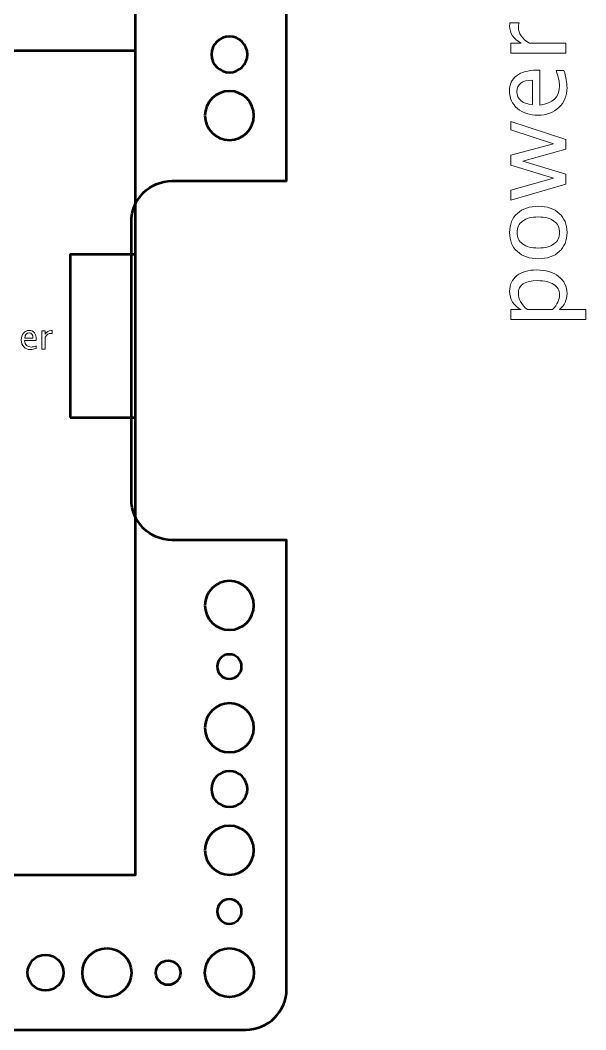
# Model space of a CAD drawing. Header units: centimetres. Extents: x -69 to 69, y -115 to 104.
# Drawn here: x 13.19 to 20.11, y -86.95 to -74.58 of the extents above; entities that cross this region are included whole.
import ezdxf

# ---------------------------------------------------------------- set-up
doc = ezdxf.new("R2010")
doc.units = ezdxf.units.CM
doc.header["$MEASUREMENT"] = 0
doc.layers.add('Layer 1', color=7, linetype='Continuous')

msp = doc.modelspace()

# ---------------------------------------------------------------- linework, layer by layer
at = {"layer": 'Layer 1', "color": 30, "lineweight": 53}
for points in [[(-14.6, -85.05), (14.6, -85.05), (14.6, -64.95), (-14.6, -64.95), (-14.6, -85.05)], [(13.8, -79.45), (14.6, -79.45), (14.6, -77.45), (13.8, -77.45), (13.8, -79.45)]]:
    msp.add_lwpolyline(points, close=True, dxfattribs=at)
at = {"layer": 'Layer 1', "lineweight": 53}
for centre, major_axis in [((14.25001, -86.25001), (0, 0.30001)), ((15.75001, -86.25001), (0, 0.30001)), ((13.5, -86.25), (0, 0.22)), ((15, -86.25), (0, 0.15))]:
    msp.add_ellipse(centre, major_axis=major_axis, ratio=1, dxfattribs=at)
for points, knots in [([(-16.45, -86.45), (-16.45, -86.45), (-16.45, -63.55), (-16.45, -63.55), (-16.45, -63.55), (-16.45, -63.27386), (-16.22614, -63.05), (-15.95, -63.05), (-15.95, -63.05), (-15.95, -63.05), (15.95, -63.05), (15.95, -63.05), (15.95, -63.05), (16.22614, -63.05), (16.45, -63.27386), (16.45, -63.55), (16.45, -63.55), (16.45, -63.55), (16.45, -76.55), (16.45, -76.55), (16.45, -76.55), (16.45, -76.55), (15.05, -76.55), (15.05, -76.55), (15.05, -76.55), (14.77386, -76.55), (14.55, -76.77386), (14.55, -77.05), (14.55, -77.05), (14.55, -77.05), (14.55, -80.45), (14.55, -80.45), (14.55, -80.45), (14.55, -80.72614), (14.77386, -80.95), (15.05, -80.95), (15.05, -80.95), (15.05, -80.95), (16.45, -80.95), (16.45, -80.95), (16.45, -80.95), (16.45, -80.95), (16.45, -86.45), (16.45, -86.45), (16.45, -86.45), (16.45, -86.72614), (16.22614, -86.95), (15.95, -86.95), (15.95, -86.95), (15.95, -86.95), (-15.95, -86.95), (-15.95, -86.95), (-15.95, -86.95), (-16.22614, -86.95), (-16.45, -86.72614), (-16.45, -86.45)], [0, 0, 0, 0, 0.06666667, 0.06666667, 0.06666667, 0.06666667, 0.13333333, 0.13333333, 0.13333333, 0.13333333, 0.2, 0.2, 0.2, 0.2, 0.26666667, 0.26666667, 0.26666667, 0.26666667, 0.33333333, 0.33333333, 0.33333333, 0.33333333, 0.4, 0.4, 0.4, 0.4, 0.46666667, 0.46666667, 0.46666667, 0.46666667, 0.53333333, 0.53333333, 0.53333333, 0.53333333, 0.6, 0.6, 0.6, 0.6, 0.66666667, 0.66666667, 0.66666667, 0.66666667, 0.73333333, 0.73333333, 0.73333333, 0.73333333, 0.8, 0.8, 0.8, 0.8, 0.86666667, 0.86666667, 0.86666667, 0.86666667, 1, 1, 1, 1]), ([(15.53, -75), (15.53, -74.8785), (15.6285, -74.78), (15.75, -74.78), (15.75, -74.78), (15.8715, -74.78), (15.97, -74.8785), (15.97, -75), (15.97, -75), (15.97, -75.1215), (15.8715, -75.22), (15.75, -75.22), (15.75, -75.22), (15.6285, -75.22), (15.53, -75.1215), (15.53, -75)], [0, 0, 0, 0, 0.2, 0.2, 0.2, 0.2, 0.4, 0.4, 0.4, 0.4, 0.6, 0.6, 0.6, 0.6, 1, 1, 1, 1]), ([(15.45, -75.75), (15.45, -75.58431), (15.58431, -75.45), (15.75, -75.45), (15.75, -75.45), (15.91569, -75.45), (16.05, -75.58431), (16.05, -75.75), (16.05, -75.75), (16.05, -75.91569), (15.91569, -76.05), (15.75, -76.05), (15.75, -76.05), (15.58431, -76.05), (15.45, -75.91569), (15.45, -75.75)], [0, 0, 0, 0, 0.2, 0.2, 0.2, 0.2, 0.4, 0.4, 0.4, 0.4, 0.6, 0.6, 0.6, 0.6, 1, 1, 1, 1]), ([(15.45, -81.75), (15.45, -81.58431), (15.58431, -81.45), (15.75, -81.45), (15.75, -81.45), (15.91569, -81.45), (16.05, -81.58431), (16.05, -81.75), (16.05, -81.75), (16.05, -81.91569), (15.91569, -82.05), (15.75, -82.05), (15.75, -82.05), (15.58431, -82.05), (15.45, -81.91569), (15.45, -81.75)], [0, 0, 0, 0, 0.2, 0.2, 0.2, 0.2, 0.4, 0.4, 0.4, 0.4, 0.6, 0.6, 0.6, 0.6, 1, 1, 1, 1]), ([(15.6, -82.5), (15.6, -82.41716), (15.66716, -82.35), (15.75, -82.35), (15.75, -82.35), (15.83284, -82.35), (15.9, -82.41716), (15.9, -82.5), (15.9, -82.5), (15.9, -82.58284), (15.83284, -82.65), (15.75, -82.65), (15.75, -82.65), (15.66716, -82.65), (15.6, -82.58284), (15.6, -82.5)], [0, 0, 0, 0, 0.2, 0.2, 0.2, 0.2, 0.4, 0.4, 0.4, 0.4, 0.6, 0.6, 0.6, 0.6, 1, 1, 1, 1]), ([(15.45, -83.25), (15.45, -83.08431), (15.58431, -82.95), (15.75, -82.95), (15.75, -82.95), (15.91569, -82.95), (16.05, -83.08431), (16.05, -83.25), (16.05, -83.25), (16.05, -83.41569), (15.91569, -83.55), (15.75, -83.55), (15.75, -83.55), (15.58431, -83.55), (15.45, -83.41569), (15.45, -83.25)], [0, 0, 0, 0, 0.2, 0.2, 0.2, 0.2, 0.4, 0.4, 0.4, 0.4, 0.6, 0.6, 0.6, 0.6, 1, 1, 1, 1]), ([(15.53, -84), (15.53, -83.8785), (15.6285, -83.78), (15.75, -83.78), (15.75, -83.78), (15.8715, -83.78), (15.97, -83.8785), (15.97, -84), (15.97, -84), (15.97, -84.1215), (15.8715, -84.22), (15.75, -84.22), (15.75, -84.22), (15.6285, -84.22), (15.53, -84.1215), (15.53, -84)], [0, 0, 0, 0, 0.2, 0.2, 0.2, 0.2, 0.4, 0.4, 0.4, 0.4, 0.6, 0.6, 0.6, 0.6, 1, 1, 1, 1]), ([(15.45, -84.75), (15.45, -84.58431), (15.58431, -84.45), (15.75, -84.45), (15.75, -84.45), (15.91569, -84.45), (16.05, -84.58431), (16.05, -84.75), (16.05, -84.75), (16.05, -84.91569), (15.91569, -85.05), (15.75, -85.05), (15.75, -85.05), (15.58431, -85.05), (15.45, -84.91569), (15.45, -84.75)], [0, 0, 0, 0, 0.2, 0.2, 0.2, 0.2, 0.4, 0.4, 0.4, 0.4, 0.6, 0.6, 0.6, 0.6, 1, 1, 1, 1]), ([(15.6, -85.5), (15.6, -85.41716), (15.66716, -85.35), (15.75, -85.35), (15.75, -85.35), (15.83284, -85.35), (15.9, -85.41716), (15.9, -85.5), (15.9, -85.5), (15.9, -85.58284), (15.83284, -85.65), (15.75, -85.65), (15.75, -85.65), (15.66716, -85.65), (15.6, -85.58284), (15.6, -85.5)], [0, 0, 0, 0, 0.2, 0.2, 0.2, 0.2, 0.4, 0.4, 0.4, 0.4, 0.6, 0.6, 0.6, 0.6, 1, 1, 1, 1])]:
    msp.add_open_spline(points, degree=3, knots=knots, dxfattribs=at)
at = {"layer": 'Layer 1', "color": 5, "lineweight": 9}
for points, knots in [([(19.86703, -74.98339), (19.86703, -74.98339), (19.19393, -74.98339), (19.19393, -74.98339), (19.19393, -74.98339), (19.19393, -74.98339), (19.19393, -74.86147), (19.19393, -74.86147), (19.19393, -74.86147), (19.19393, -74.86147), (19.32114, -74.86147), (19.32114, -74.86147), (19.32114, -74.86147), (19.22695, -74.813), (19.17996, -74.74272), (19.17996, -74.65044), (19.17996, -74.65044), (19.17996, -74.63795), (19.18102, -74.62483), (19.18313, -74.61128), (19.18313, -74.61128), (19.18313, -74.61128), (19.29722, -74.61128), (19.29722, -74.61128), (19.29722, -74.61128), (19.29024, -74.63245), (19.28664, -74.65107), (19.28664, -74.66716), (19.28664, -74.66716), (19.28664, -74.74463), (19.33236, -74.8094), (19.42401, -74.86147), (19.42401, -74.86147), (19.42401, -74.86147), (19.86703, -74.86147), (19.86703, -74.86147), (19.86703, -74.86147), (19.86703, -74.86147), (19.86703, -74.98339), (19.86703, -74.98339)], [0, 0, 0, 0, 0.09090909, 0.09090909, 0.09090909, 0.09090909, 0.18181818, 0.18181818, 0.18181818, 0.18181818, 0.27272727, 0.27272727, 0.27272727, 0.27272727, 0.36363636, 0.36363636, 0.36363636, 0.36363636, 0.45454545, 0.45454545, 0.45454545, 0.45454545, 0.54545455, 0.54545455, 0.54545455, 0.54545455, 0.63636364, 0.63636364, 0.63636364, 0.63636364, 0.72727273, 0.72727273, 0.72727273, 0.72727273, 0.81818182, 0.81818182, 0.81818182, 0.81818182, 1, 1, 1, 1]), ([(19.84544, -75.19696), (19.86999, -75.27887), (19.88227, -75.34894), (19.88227, -75.40736), (19.88227, -75.40736), (19.88227, -75.50705), (19.84925, -75.58812), (19.78342, -75.65056), (19.78342, -75.65056), (19.71759, -75.713), (19.63229, -75.74433), (19.5273, -75.74433), (19.5273, -75.74433), (19.42549, -75.74433), (19.34188, -75.71681), (19.27648, -75.66157), (19.27648, -75.66157), (19.21129, -75.60632), (19.17869, -75.53563), (19.17869, -75.44948), (19.17869, -75.44948), (19.17869, -75.36799), (19.20769, -75.30491), (19.26568, -75.26046), (19.26568, -75.26046), (19.32368, -75.21601), (19.40581, -75.19378), (19.51228, -75.19378), (19.51228, -75.19378), (19.51228, -75.19378), (19.54953, -75.19442), (19.54953, -75.19442), (19.54953, -75.19442), (19.54953, -75.19442), (19.54953, -75.61987), (19.54953, -75.61987), (19.54953, -75.61987), (19.7104, -75.60209), (19.79083, -75.52356), (19.79083, -75.3845), (19.79083, -75.3845), (19.79083, -75.33348), (19.77644, -75.27104), (19.74765, -75.19696), (19.74765, -75.19696), (19.74765, -75.19696), (19.84544, -75.19696), (19.84544, -75.19696)], [0, 0, 0, 0, 0.07692308, 0.07692308, 0.07692308, 0.07692308, 0.15384615, 0.15384615, 0.15384615, 0.15384615, 0.23076923, 0.23076923, 0.23076923, 0.23076923, 0.30769231, 0.30769231, 0.30769231, 0.30769231, 0.38461538, 0.38461538, 0.38461538, 0.38461538, 0.46153846, 0.46153846, 0.46153846, 0.46153846, 0.53846154, 0.53846154, 0.53846154, 0.53846154, 0.61538462, 0.61538462, 0.61538462, 0.61538462, 0.69230769, 0.69230769, 0.69230769, 0.69230769, 0.76923077, 0.76923077, 0.76923077, 0.76923077, 0.84615385, 0.84615385, 0.84615385, 0.84615385, 1, 1, 1, 1]), ([(19.45809, -75.61352), (19.45809, -75.61352), (19.45809, -75.31634), (19.45809, -75.31634), (19.45809, -75.31634), (19.33278, -75.31634), (19.27013, -75.36312), (19.27013, -75.45646), (19.27013, -75.45646), (19.27013, -75.55044), (19.33278, -75.60272), (19.45809, -75.61352)], [0, 0, 0, 0, 0.25, 0.25, 0.25, 0.25, 0.5, 0.5, 0.5, 0.5, 1, 1, 1, 1]), ([(19.86703, -76.59079), (19.86703, -76.59079), (19.19393, -76.78383), (19.19393, -76.78383), (19.19393, -76.78383), (19.19393, -76.78383), (19.19393, -76.66487), (19.19393, -76.66487), (19.19393, -76.66487), (19.19393, -76.66487), (19.71653, -76.51692), (19.71653, -76.51692), (19.71653, -76.51692), (19.71653, -76.51692), (19.19393, -76.35732), (19.19393, -76.35732), (19.19393, -76.35732), (19.19393, -76.35732), (19.19393, -76.2354), (19.19393, -76.2354), (19.19393, -76.2354), (19.19393, -76.2354), (19.71569, -76.09507), (19.71569, -76.09507), (19.71569, -76.09507), (19.71569, -76.09507), (19.19393, -75.92531), (19.19393, -75.92531), (19.19393, -75.92531), (19.19393, -75.92531), (19.19393, -75.82117), (19.19393, -75.82117), (19.19393, -75.82117), (19.19393, -75.82117), (19.86703, -76.04088), (19.86703, -76.04088), (19.86703, -76.04088), (19.86703, -76.04088), (19.86703, -76.1628), (19.86703, -76.1628), (19.86703, -76.1628), (19.86703, -76.1628), (19.3421, -76.30716), (19.3421, -76.30716), (19.3421, -76.30716), (19.3421, -76.30716), (19.86703, -76.46887), (19.86703, -76.46887), (19.86703, -76.46887), (19.86703, -76.46887), (19.86703, -76.59079), (19.86703, -76.59079)], [0, 0, 0, 0, 0.07142857, 0.07142857, 0.07142857, 0.07142857, 0.14285714, 0.14285714, 0.14285714, 0.14285714, 0.21428571, 0.21428571, 0.21428571, 0.21428571, 0.28571429, 0.28571429, 0.28571429, 0.28571429, 0.35714286, 0.35714286, 0.35714286, 0.35714286, 0.42857143, 0.42857143, 0.42857143, 0.42857143, 0.5, 0.5, 0.5, 0.5, 0.57142857, 0.57142857, 0.57142857, 0.57142857, 0.64285714, 0.64285714, 0.64285714, 0.64285714, 0.71428571, 0.71428571, 0.71428571, 0.71428571, 0.78571429, 0.78571429, 0.78571429, 0.78571429, 0.85714286, 0.85714286, 0.85714286, 0.85714286, 1, 1, 1, 1]), ([(19.88227, -77.18176), (19.88227, -77.28061), (19.85073, -77.35892), (19.78765, -77.4165), (19.78765, -77.4165), (19.72458, -77.47428), (19.63885, -77.50307), (19.53069, -77.50307), (19.53069, -77.50307), (19.42274, -77.50307), (19.33723, -77.47428), (19.27436, -77.4165), (19.27436, -77.4165), (19.2115, -77.35892), (19.17996, -77.28061), (19.17996, -77.18176), (19.17996, -77.18176), (19.17996, -77.08291), (19.2115, -77.00459), (19.27436, -76.94702), (19.27436, -76.94702), (19.33723, -76.88924), (19.42274, -76.86045), (19.53069, -76.86045), (19.53069, -76.86045), (19.63885, -76.86045), (19.72458, -76.88924), (19.78765, -76.94702), (19.78765, -76.94702), (19.85073, -77.00459), (19.88227, -77.08291), (19.88227, -77.18176)], [0, 0, 0, 0, 0.11111111, 0.11111111, 0.11111111, 0.11111111, 0.22222222, 0.22222222, 0.22222222, 0.22222222, 0.33333333, 0.33333333, 0.33333333, 0.33333333, 0.44444444, 0.44444444, 0.44444444, 0.44444444, 0.55555556, 0.55555556, 0.55555556, 0.55555556, 0.66666667, 0.66666667, 0.66666667, 0.66666667, 0.77777778, 0.77777778, 0.77777778, 0.77777778, 1, 1, 1, 1]), ([(19.79083, -77.18197), (19.79083, -77.12165), (19.76818, -77.07466), (19.72267, -77.04121), (19.72267, -77.04121), (19.67738, -77.00798), (19.61345, -76.99126), (19.53069, -76.99126), (19.53069, -76.99126), (19.44835, -76.99126), (19.38443, -77.00798), (19.33913, -77.04121), (19.33913, -77.04121), (19.29405, -77.07466), (19.2714, -77.12165), (19.2714, -77.18197), (19.2714, -77.18197), (19.2714, -77.24251), (19.29405, -77.2895), (19.33913, -77.32252), (19.33913, -77.32252), (19.38443, -77.35575), (19.44835, -77.37226), (19.53069, -77.37226), (19.53069, -77.37226), (19.61345, -77.37226), (19.67738, -77.35575), (19.72267, -77.32252), (19.72267, -77.32252), (19.76818, -77.2895), (19.79083, -77.24251), (19.79083, -77.18197)], [0, 0, 0, 0, 0.11111111, 0.11111111, 0.11111111, 0.11111111, 0.22222222, 0.22222222, 0.22222222, 0.22222222, 0.33333333, 0.33333333, 0.33333333, 0.33333333, 0.44444444, 0.44444444, 0.44444444, 0.44444444, 0.55555556, 0.55555556, 0.55555556, 0.55555556, 0.66666667, 0.66666667, 0.66666667, 0.66666667, 0.77777778, 0.77777778, 0.77777778, 0.77777778, 1, 1, 1, 1]), ([(20.11214, -78.24898), (20.11214, -78.24898), (19.19393, -78.24898), (19.19393, -78.24898), (19.19393, -78.24898), (19.19393, -78.24898), (19.19393, -78.12706), (19.19393, -78.12706), (19.19393, -78.12706), (19.19393, -78.12706), (19.32114, -78.12706), (19.32114, -78.12706), (19.32114, -78.12706), (19.22695, -78.07711), (19.17996, -78.00196), (19.17996, -77.90185), (19.17996, -77.90185), (19.17996, -77.82078), (19.20938, -77.75707), (19.26844, -77.7105), (19.26844, -77.7105), (19.32749, -77.66393), (19.40814, -77.64065), (19.51037, -77.64065), (19.51037, -77.64065), (19.62171, -77.64065), (19.71167, -77.66711), (19.77982, -77.71981), (19.77982, -77.71981), (19.84819, -77.77252), (19.88227, -77.84194), (19.88227, -77.92788), (19.88227, -77.92788), (19.88227, -78.00768), (19.85179, -78.07414), (19.79062, -78.12706), (19.79062, -78.12706), (19.79062, -78.12706), (20.11214, -78.12706), (20.11214, -78.12706), (20.11214, -78.12706), (20.11214, -78.12706), (20.11214, -78.24898), (20.11214, -78.24898)], [0, 0, 0, 0, 0.08333333, 0.08333333, 0.08333333, 0.08333333, 0.16666667, 0.16666667, 0.16666667, 0.16666667, 0.25, 0.25, 0.25, 0.25, 0.33333333, 0.33333333, 0.33333333, 0.33333333, 0.41666667, 0.41666667, 0.41666667, 0.41666667, 0.5, 0.5, 0.5, 0.5, 0.58333333, 0.58333333, 0.58333333, 0.58333333, 0.66666667, 0.66666667, 0.66666667, 0.66666667, 0.75, 0.75, 0.75, 0.75, 0.83333333, 0.83333333, 0.83333333, 0.83333333, 1, 1, 1, 1]), ([(19.70659, -78.12706), (19.76289, -78.06419), (19.79083, -78.00429), (19.79083, -77.94735), (19.79083, -77.94735), (19.79083, -77.89126), (19.76733, -77.84787), (19.72056, -77.81739), (19.72056, -77.81739), (19.67378, -77.7867), (19.60795, -77.77146), (19.52286, -77.77146), (19.52286, -77.77146), (19.36538, -77.77146), (19.28664, -77.82353), (19.28664, -77.92767), (19.28664, -77.92767), (19.28664, -77.99583), (19.32347, -78.06229), (19.39734, -78.12706), (19.39734, -78.12706), (19.39734, -78.12706), (19.70659, -78.12706), (19.70659, -78.12706)], [0, 0, 0, 0, 0.14285714, 0.14285714, 0.14285714, 0.14285714, 0.28571429, 0.28571429, 0.28571429, 0.28571429, 0.42857143, 0.42857143, 0.42857143, 0.42857143, 0.57142857, 0.57142857, 0.57142857, 0.57142857, 0.71428571, 0.71428571, 0.71428571, 0.71428571, 1, 1, 1, 1])]:
    msp.add_open_spline(points, degree=3, knots=knots, dxfattribs=at)
at = {"layer": 'Layer 1', "color": 30, "lineweight": 53}
msp.add_open_spline([(-14.6, -74.95), (-14.6, -74.95), (14.6, -74.95), (14.6, -74.95)], degree=3, dxfattribs=at)
at = {"layer": 'Layer 1', "color": 30, "lineweight": 9}
for points, knots in [([(13.38479, -78.60345), (13.35748, -78.61164), (13.33413, -78.61573), (13.31465, -78.61573), (13.31465, -78.61573), (13.28142, -78.61573), (13.2544, -78.60472), (13.23359, -78.58278), (13.23359, -78.58278), (13.21277, -78.56084), (13.20233, -78.5324), (13.20233, -78.49741), (13.20233, -78.49741), (13.20233, -78.46347), (13.2115, -78.4356), (13.22992, -78.4138), (13.22992, -78.4138), (13.24833, -78.39207), (13.2719, -78.38121), (13.30061, -78.38121), (13.30061, -78.38121), (13.32778, -78.38121), (13.3488, -78.39087), (13.36362, -78.4102), (13.36362, -78.4102), (13.37844, -78.42954), (13.38584, -78.45691), (13.38584, -78.4924), (13.38584, -78.4924), (13.38584, -78.4924), (13.38563, -78.50482), (13.38563, -78.50482), (13.38563, -78.50482), (13.38563, -78.50482), (13.24382, -78.50482), (13.24382, -78.50482), (13.24382, -78.50482), (13.24974, -78.55844), (13.27592, -78.58525), (13.32227, -78.58525), (13.32227, -78.58525), (13.33928, -78.58525), (13.36009, -78.58045), (13.38479, -78.57086), (13.38479, -78.57086), (13.38479, -78.57086), (13.38479, -78.60345), (13.38479, -78.60345)], [0, 0, 0, 0, 0.07692308, 0.07692308, 0.07692308, 0.07692308, 0.15384615, 0.15384615, 0.15384615, 0.15384615, 0.23076923, 0.23076923, 0.23076923, 0.23076923, 0.30769231, 0.30769231, 0.30769231, 0.30769231, 0.38461538, 0.38461538, 0.38461538, 0.38461538, 0.46153846, 0.46153846, 0.46153846, 0.46153846, 0.53846154, 0.53846154, 0.53846154, 0.53846154, 0.61538462, 0.61538462, 0.61538462, 0.61538462, 0.69230769, 0.69230769, 0.69230769, 0.69230769, 0.76923077, 0.76923077, 0.76923077, 0.76923077, 0.84615385, 0.84615385, 0.84615385, 0.84615385, 1, 1, 1, 1]), ([(13.24593, -78.47434), (13.24593, -78.47434), (13.34499, -78.47434), (13.34499, -78.47434), (13.34499, -78.47434), (13.34499, -78.43257), (13.3294, -78.41168), (13.29828, -78.41168), (13.29828, -78.41168), (13.26696, -78.41168), (13.24953, -78.43257), (13.24593, -78.47434)], [0, 0, 0, 0, 0.25, 0.25, 0.25, 0.25, 0.5, 0.5, 0.5, 0.5, 1, 1, 1, 1]), ([(13.45598, -78.61065), (13.45598, -78.61065), (13.45598, -78.38629), (13.45598, -78.38629), (13.45598, -78.38629), (13.45598, -78.38629), (13.49662, -78.38629), (13.49662, -78.38629), (13.49662, -78.38629), (13.49662, -78.38629), (13.49662, -78.42869), (13.49662, -78.42869), (13.49662, -78.42869), (13.51278, -78.39729), (13.5362, -78.38163), (13.56696, -78.38163), (13.56696, -78.38163), (13.57113, -78.38163), (13.5755, -78.38198), (13.58002, -78.38269), (13.58002, -78.38269), (13.58002, -78.38269), (13.58002, -78.42072), (13.58002, -78.42072), (13.58002, -78.42072), (13.57296, -78.41839), (13.56675, -78.41719), (13.56139, -78.41719), (13.56139, -78.41719), (13.53557, -78.41719), (13.51398, -78.43243), (13.49662, -78.46298), (13.49662, -78.46298), (13.49662, -78.46298), (13.49662, -78.61065), (13.49662, -78.61065), (13.49662, -78.61065), (13.49662, -78.61065), (13.45598, -78.61065), (13.45598, -78.61065)], [0, 0, 0, 0, 0.09090909, 0.09090909, 0.09090909, 0.09090909, 0.18181818, 0.18181818, 0.18181818, 0.18181818, 0.27272727, 0.27272727, 0.27272727, 0.27272727, 0.36363636, 0.36363636, 0.36363636, 0.36363636, 0.45454545, 0.45454545, 0.45454545, 0.45454545, 0.54545455, 0.54545455, 0.54545455, 0.54545455, 0.63636364, 0.63636364, 0.63636364, 0.63636364, 0.72727273, 0.72727273, 0.72727273, 0.72727273, 0.81818182, 0.81818182, 0.81818182, 0.81818182, 1, 1, 1, 1])]:
    msp.add_open_spline(points, degree=3, knots=knots, dxfattribs=at)

doc.saveas('drawing.dxf')
